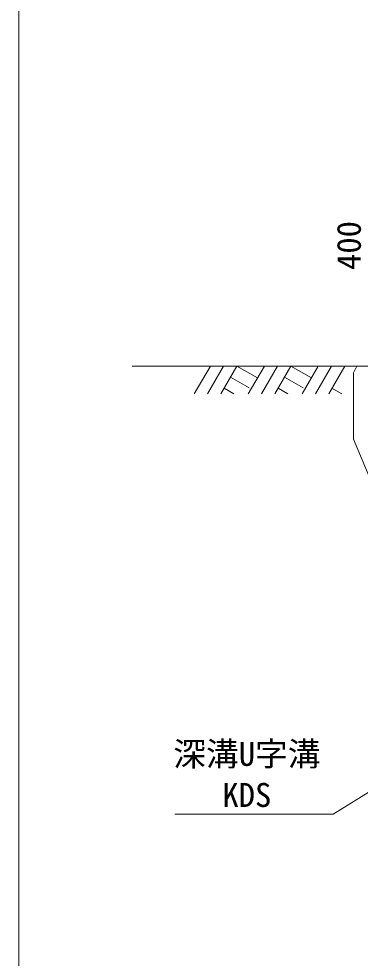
# Model space of a CAD drawing. Units: millimetres at full size; details may follow other scales. Extents: x 172874 to 217143, y 854931 to 903297.
# Drawn here: x 176474 to 177082, y 867156 to 868830 of the extents above; entities that cross this region are included whole.
import ezdxf
from ezdxf.enums import TextEntityAlignment as Align

# ---------------------------------------------------------------- set-up
doc = ezdxf.new("R2010")
doc.units = ezdxf.units.MM
doc.header["$LTSCALE"] = 20
for name, color, linetype, lineweight in [('0_2', 7, 'Continuous', 20), ('図枠', 5, 'Continuous', 13), ('寸法線', 7, 'Continuous', 13), ('引出線', 4, 'Continuous', 13), ('本体', 2, 'Continuous', 13), ('ﾊｯﾁﾝｸﾞ', 7, 'Continuous', 5)]:
    doc.layers.add(name, color=color, linetype=linetype, lineweight=lineweight)
doc.styles.add('ＭＳ ゴシック', font='')
doc.styles.get('ＭＳ ゴシック').set_extended_font_data('MS Gothic')

msp = doc.modelspace()

# ---------------------------------------------------------------- linework, layer by layer
at = {"layer": '0_2'}
msp.add_line((177075.7, 868211.42), (176675.7, 868211.42), dxfattribs=at)
at = {"layer": '図枠'}
msp.add_line((176474.21, 874031.02), (176474.21, 854931.02), dxfattribs=at)
at = {"layer": '引出線'}
msp.add_lwpolyline([(177153.58, 867487.24), (177033.37, 867412.95), (176751.84, 867412.95)], dxfattribs=at)
at = {"layer": '本体'}
for p, q in [((177075.7, 868211.42), (177069.7, 868199.42)), ((177075.7, 868211.42), (177134.7, 868211.42)), ((177069.7, 868199.42), (177069.7, 868081.42)), ((177069.7, 868081.42), (177144.7, 867901.42))]:
    msp.add_line(p, q, dxfattribs=at)
at = {"layer": 'ﾊｯﾁﾝｸﾞ', "lineweight": 9}
for p, q in [((176815.14, 868211.42), (176786.49, 868161.8)), ((176838.76, 868211.42), (176810.11, 868161.8)), ((176862.39, 868211.42), (176833.74, 868161.8)), ((176862.39, 868211.42), (176898.95, 868190.31)), ((176911.14, 868211.42), (176882.49, 868161.8)), ((176934.76, 868211.42), (176906.11, 868161.8)), ((176958.38, 868211.42), (176929.74, 868161.8)), ((176958.38, 868211.42), (176994.95, 868190.31)), ((177007.14, 868211.42), (176978.49, 868161.8)), ((177030.76, 868211.42), (177002.11, 868161.8)), ((177054.38, 868211.42), (177025.74, 868161.8)), ((176850.96, 868191.64), (176884.38, 868172.35)), ((176946.96, 868191.64), (176980.38, 868172.35)), ((176839.54, 868171.85), (176856.95, 868161.8)), ((176935.54, 868171.85), (176952.96, 868161.8)), ((177031.54, 868171.85), (177048.95, 868161.8))]:
    msp.add_line(p, q, dxfattribs=at)

# ---------------------------------------------------------------- texts
at = {"layer": '寸法線', "style": 'ＭＳ ゴシック'}
msp.add_text('400', height=42.72, rotation=90, dxfattribs=at).set_placement((177095.67, 868382.61), align=Align.BOTTOM_LEFT)
at = {"layer": '引出線', "style": 'ＭＳ ゴシック'}
for s, p in [('深溝U字溝', (176748.99, 867486.19)), ('KDS', (176836.4, 867413.07))]:
    msp.add_text(s, height=42.72, dxfattribs=at).set_placement(p, align=Align.BOTTOM_LEFT)

doc.saveas('drawing.dxf')
